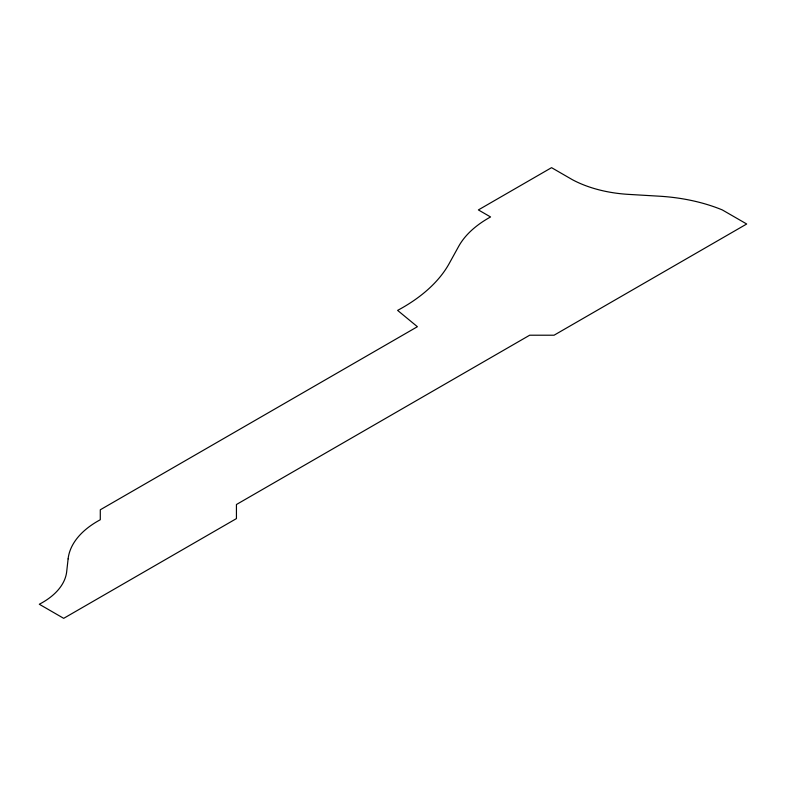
<?xml version="1.0" encoding="UTF-8"?>
<svg xmlns="http://www.w3.org/2000/svg" width="786" height="786" viewBox="0 0 786 786"><rect width="100%" height="100%" fill="white"/><g stroke="black" fill="none" stroke-linecap="round" stroke-linejoin="round"><path stroke-width="1.18" d="M68.117 558.885L66.692 571.628A83.139 47.995 0 0 1 39.3 604.247L63.695 618.336L236.439 518.593L236.439 504.514L529.685 335.209L554.071 335.209L746.7 224L722.305 209.921A131.144 75.721 0 0 0 659.434 196.205L628.505 194.378A96.894 55.944 0 0 1 572.395 179.699L551.556 167.664L478.379 209.921L490.572 216.956A121.054 69.895 0 0 0 458.651 246.401L449.278 263.398A189.357 109.323 0 0 1 397.608 310.391L417.395 326.711L100.284 509.79L100.284 519.752A101.453 58.577 0 0 0 68.117 558.885"/></g></svg>
